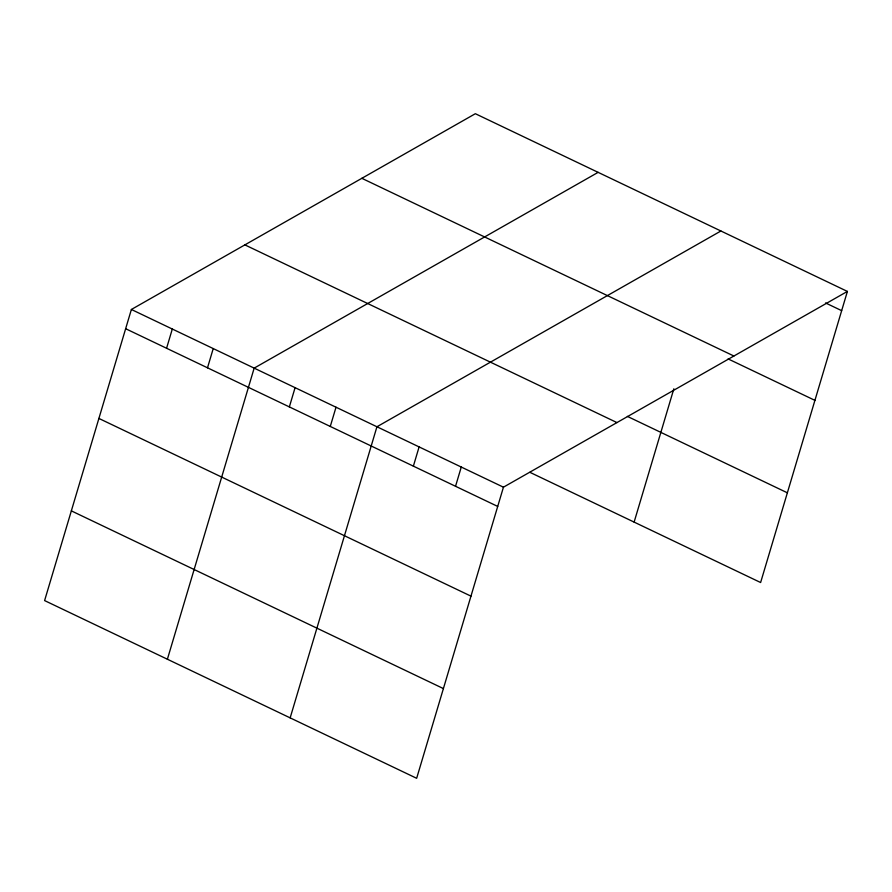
<?xml version="1.0" encoding="UTF-8"?>
<svg xmlns="http://www.w3.org/2000/svg" width="892" height="892" viewBox="0 0 892 892"><rect width="100%" height="100%" fill="white"/><g stroke="black" fill="none" stroke-linecap="round" stroke-linejoin="round"><path stroke-width="1.34" d="M131.38 309.479L44.6 600.584L416.653 778.292L503.445 487.188L847.4 291.416L475.347 113.708L131.38 309.479L503.445 487.188M166.57 348.27L172.312 329.025M207.501 367.816L213.233 348.571M167.384 659.233L254.164 368.128L598.119 172.346M289.354 406.908L295.085 387.674M330.274 426.454L336.016 407.22M290.156 717.87L376.937 426.766L720.903 230.995M413.375 466.148L419.106 446.903M455.533 486.285L461.275 467.051M634.123 522.099L673.85 388.8M847.4 291.416L760.62 582.521L529.937 472.336M825.546 302.945L841.669 310.65M361.84 178.311L733.893 356.019M728.106 358.907L814.92 400.363M627.377 416.386L787.368 492.808M244.887 244.876L616.952 422.585M125.649 328.713L497.703 506.422M98.901 418.437L470.965 596.146M71.349 510.871L443.402 688.579"/></g></svg>
